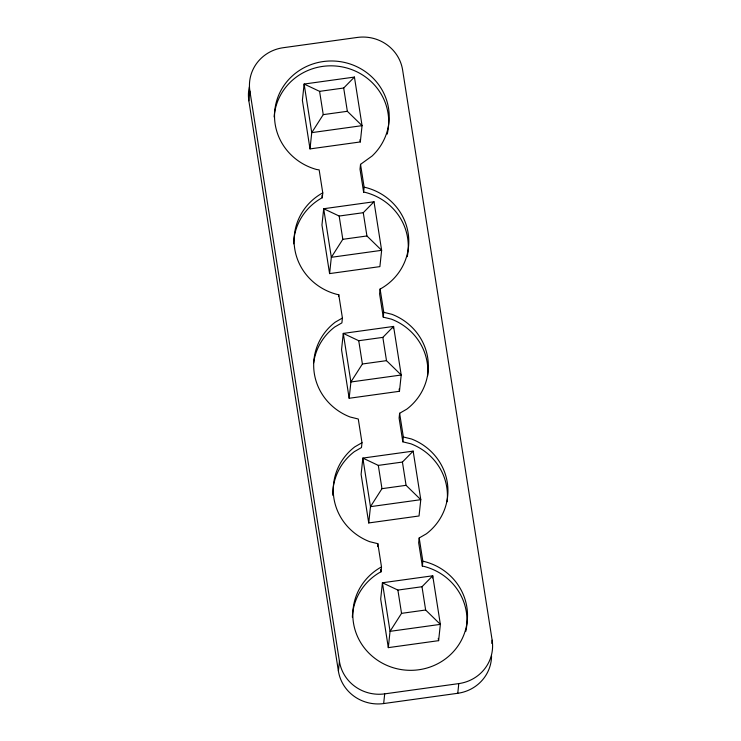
<?xml version="1.0" encoding="UTF-8"?>
<svg xmlns="http://www.w3.org/2000/svg" width="741" height="741" viewBox="0 0 741 741"><rect width="100%" height="100%" fill="white"/><g stroke="black" fill="none" stroke-linecap="round" stroke-linejoin="round"><path stroke-width="1.11" d="M491.552 655.896A39.773 38.319 6.1 0 1 457.762 693.289L383.662 703.561A39.773 38.319 6.1 0 1 338.396 671.059L248.856 100.795L249.893 91.106A39.773 38.319 6.1 0 1 283.238 47.711L357.338 37.439A39.773 38.319 6.1 0 1 402.604 69.941L492.144 640.205L491.792 643.429M310.007 148.913L311.748 132.63L304.125 84.048L354.43 77.073L362.062 125.646L360.321 141.939L310.007 148.913L302.384 100.341L304.125 84.048L319.584 91.356L343.694 88.022L354.43 77.073M293.593 243.835A57.372 55.288 6.1 0 1 321.659 198.032L322.261 197.791L322.78 192.947L319.149 169.865L316.629 169.504A57.372 55.288 6.1 0 1 280.061 92.171A57.372 55.288 6.1 0 1 365.1 71.469A57.372 55.288 6.1 0 1 372.13 155.99L360.534 164.354L360.015 169.198L363.627 192.151L365.1 192.336A57.372 55.288 6.1 0 1 407.244 256.673M329.588 273.596L331.329 257.303L323.697 208.73L374.01 201.756L381.634 250.328L379.892 266.621L329.588 273.596L321.955 225.014L323.697 208.73L339.165 216.039L363.266 212.695L374.01 201.756M338.535 296.585L338.748 294.64L337.266 294.464A57.372 55.288 6.1 0 1 294.677 248.43A57.372 55.288 6.1 0 1 322.168 193.188L322.78 192.947M338.748 294.64L342.416 318.037L341.897 322.881L334.7 327.013A57.372 55.288 6.1 0 0 313.647 362.821M363.627 192.151L364.137 187.306L360.534 164.354M349.159 398.269L350.901 381.986L343.278 333.404L393.582 326.429L401.205 375.011L399.464 391.294L349.159 398.269L341.536 349.696L343.278 333.404L358.737 340.721L382.847 337.377L393.582 326.429L393.351 328.606M342.416 318.037L335.219 322.178A57.372 55.288 6.1 0 0 350.113 416.998L358.274 419.008L361.997 442.72L361.478 447.555L354.281 451.695A57.372 55.288 6.1 0 0 332.728 495.266M338.396 671.059L339.434 661.38L249.893 91.106M364.137 187.306L365.619 187.492A57.372 55.288 6.1 0 1 408.208 233.526A57.372 55.288 6.1 0 1 380.707 288.758L380.105 289.009L379.587 293.844L383.245 317.148L391.405 319.149A57.372 55.288 6.1 0 1 427.613 375.974M383.245 317.148L383.764 312.304L380.105 289.009M368.731 522.951L370.472 506.659L362.849 458.086L413.154 451.112L420.786 499.684L419.045 515.977L368.731 522.951L361.108 474.379L362.849 458.086L378.308 465.394L402.419 462.06L413.154 451.112M377.54 546.589L377.845 543.69L369.685 541.68A57.372 55.288 6.1 0 1 354.8 446.851L361.997 442.72M352.345 617.281A57.372 55.288 6.1 0 1 379.92 572.339L380.994 571.885L381.513 567.05L377.845 543.69M383.764 312.304L391.924 314.314A57.372 55.288 6.1 0 1 406.809 409.143L399.621 413.274L399.103 418.119L402.826 441.821L410.986 443.831A57.372 55.288 6.1 0 1 447.073 501.75M402.826 441.821L403.345 436.986L399.621 413.274M388.312 647.634L390.053 631.341L382.421 582.769L432.735 575.794L440.358 624.367L438.616 640.659L388.312 647.634L380.679 599.052L382.421 582.769L397.889 590.077L421.99 586.733L432.735 575.794L432.503 577.961M383.662 703.561L384.69 693.872A39.773 38.319 6.1 0 1 339.434 661.38M403.345 436.986L411.496 438.987A57.372 55.288 6.1 0 1 426.39 533.816L419.193 537.957L418.674 542.792L422.342 566.133L423.306 566.235A57.372 55.288 6.1 0 1 465.857 631.286M422.342 566.133L422.861 561.289L419.193 537.957M457.762 693.289L458.79 683.6A39.773 38.319 6.1 0 0 492.144 640.205M319.584 91.356L323.243 114.633L311.748 132.63L362.062 125.646L347.344 111.298L343.694 88.022M339.165 216.039L342.814 239.315L331.329 257.303L381.634 250.328L366.925 235.971L363.266 212.695M358.737 340.721L362.395 363.998L350.901 381.986L401.205 375.011L386.496 360.654L382.847 337.377M378.308 465.394L381.967 488.671L370.472 506.659L420.786 499.684L406.077 485.327L402.419 462.06M397.889 590.077L401.539 613.353L390.053 631.341L440.358 624.367L425.649 610.01L421.99 586.733M381.513 567.05L380.439 567.495A57.372 55.288 6.1 0 0 370.491 654.655A57.372 55.288 6.1 0 0 460.439 642.012A57.372 55.288 6.1 0 0 423.824 561.4L422.861 561.289M323.243 114.633L347.344 111.298M342.814 239.315L366.925 235.971M362.395 363.998L386.496 360.654M381.967 488.671L406.077 485.327M401.539 613.353L425.649 610.01M384.69 693.872L458.79 683.6M359.959 139.679L360.321 141.939M399.112 389.034L399.464 391.294M438.264 638.399L438.616 640.659M321.918 195.587L322.261 197.791M380.642 569.662L380.994 571.885M248.856 100.795A39.773 38.319 6.1 0 1 249.337 86.836M274.133 116.985A57.372 55.288 6.1 0 1 339.813 66.495A57.372 55.288 6.1 0 1 387.2 134.112"/></g></svg>
